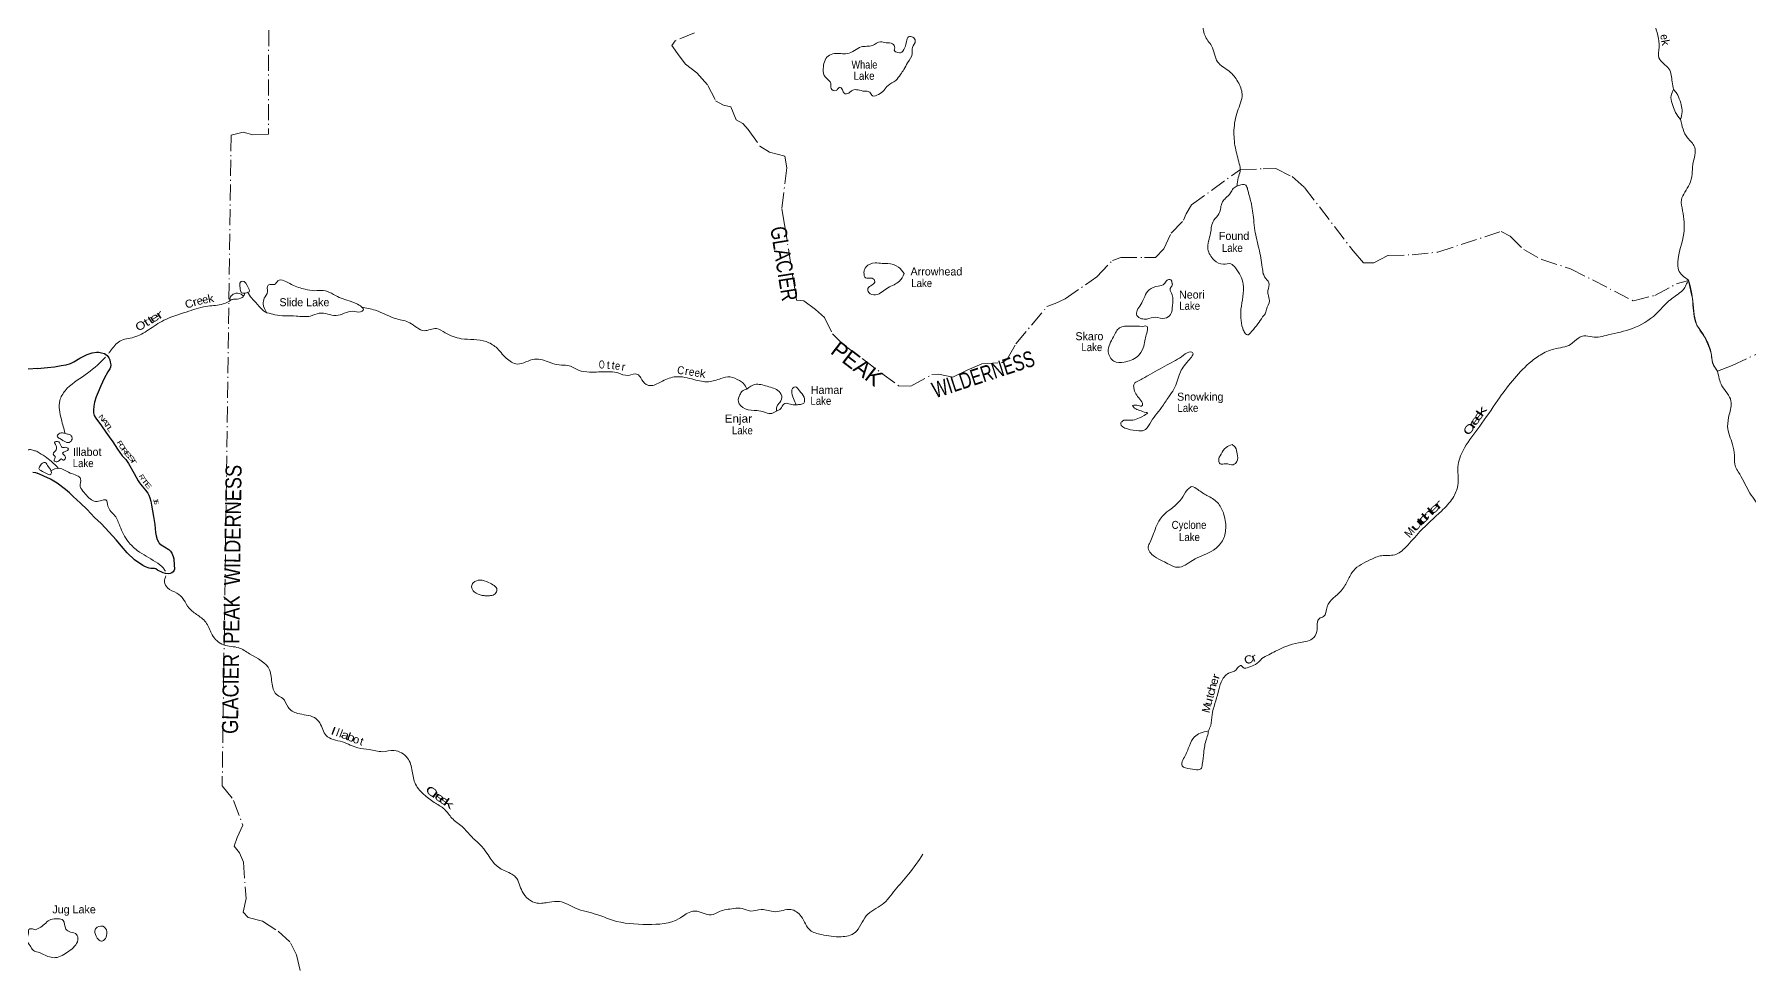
# Model space of a CAD drawing. Header units: feet. Extents: x -1048576 to 137166, y -268550 to 2097152.
# Drawn here: x -91916 to -49053, y 325535 to 348852 of the extents above; entities that cross this region are included whole.
import ezdxf
from ezdxf.enums import TextEntityAlignment as Align

# ---------------------------------------------------------------- set-up
doc = ezdxf.new("R2010")
doc.units = ezdxf.units.FT
doc.header["$LTSCALE"] = 80
doc.linetypes.add('DOT_DASHED', pattern=[7.7, 5, -1.2, 0.3, -1.2])
for name, color, linetype, lineweight in [('29', 7, 'Continuous', 25), ('39', 7, 'Continuous', 13), ('44', 7, 'DOT_DASHED', 13)]:
    doc.layers.add(name, color=color, linetype=linetype, lineweight=lineweight)
doc.layers.add('30', color=7, linetype='Continuous')
doc.layers.add('41', color=7, linetype='Continuous')

msp = doc.modelspace()

# ---------------------------------------------------------------- linework, layer by layer
at = {"layer": '29'}
for points in [[(-91832.23, 340505.72), (-91755.73, 340511.12), (-91588.71, 340524.86), (-91409.71, 340547.23), (-91249.27, 340575.72), (-91122.91, 340598.09), (-91011.04, 340630.63), (-90929.96, 340669.1), (-90780.37, 340760.5), (-90592.32, 340855.02), (-90469.99, 340897.09), (-90362.19, 340915.39), (-90301.17, 340911.33), (-90235.81, 340898.98), (-90158.79, 340874.71), (-90099.8, 340832), (-90055.02, 340771.31), (-90030.64, 340718.09), (-90019.19, 340663.31), (-90008.27, 340596.05), (-90016.08, 340537.9), (-90032.68, 340494.35), (-90077.42, 340419.09), (-90170.2, 340254.56), (-90253.25, 340072.61), (-90319.54, 339916.53), (-90372.36, 339792.61), (-90415.08, 339664.47), (-90430.87, 339563.44), (-90437.45, 339465.13), (-90434.72, 339399.79), (-90417.11, 339332.92), (-90381.43, 339261.05), (-90234.42, 339071.52), (-90131.09, 338913.38), (-90042.92, 338798.05), (-89951.32, 338675.92), (-89838.2, 338485.85), (-89721.48, 338322), (-89631.98, 338226.4), (-89594.98, 338178.78), (-89562.83, 338132.83), (-89418.28, 337877.36), (-89322.81, 337695.52), (-89288.46, 337643.78), (-89263.82, 337610.09), (-89137.21, 337462.25), (-89078.73, 337388.38), (-89052.29, 337341.59), (-89027.88, 337276.5), (-89005.5, 337187), (-88986.4, 337090.7), (-88940.58, 336806.59), (-88906.89, 336607.67), (-88887.38, 336407.07), (-88873.29, 336322.54), (-88844.99, 336234.22), (-88814.3, 336172.02), (-88793.96, 336139.48), (-88749.21, 336100.83), (-88659.48, 336049.84), (-88551.91, 335984.89), (-88526.28, 335959.7), (-88509.2, 335938.11), (-88478.69, 335891.32), (-88449.05, 335808.25), (-88433.94, 335746.91), (-88421.85, 335591.3), (-88416.01, 335496.15)], [(-91832.23, 340505.72), (-92070.09, 340484.02)], [(-91957.41, 337918.03), (-91890.54, 337902.63), (-91843.04, 337885.59)], [(-88416.06, 335494.13), (-88423.77, 335466.21), (-88446.15, 335427.57), (-88480.96, 335396.64), (-88525.48, 335380.78), (-88570.35, 335374.54), (-88635.31, 335380.78), (-88699.07, 335397.85), (-88836.74, 335469.9), (-88877.36, 335496.72), (-88916.67, 335506.2), (-88948.55, 335508.93), (-89003.57, 335504.25), (-89048.22, 335515.03), (-89139.75, 335549.61), (-89201.7, 335581.8), (-89412.48, 335722.32), (-89598.23, 335896.61), (-89739.77, 336061.74), (-89871.21, 336226.62), (-90046.49, 336416.83), (-90247.49, 336629.89), (-90415.59, 336781.51), (-90596.79, 336977.92), (-90764.71, 337137.62), (-90948.53, 337307.82), (-91035.47, 337396.5), (-91135.14, 337481.93), (-91348.78, 337636.86), (-91515.5, 337740.25), (-91676.19, 337817.55), (-91843.04, 337885.59)]]:
    msp.add_lwpolyline(points, dxfattribs=at)
at = {"layer": '39'}
for points in [[(-139726.18, 284721.75), (-139786.61, 284683.23), (-139865.18, 284636.58), (-139935.68, 284589.96), (-139981.99, 284555.51), (-140024.23, 284506.92), (-140030.24, 284490.75), (-140030.24, 284490.75), (-140086.75, 284492.64)], [(-61170.59, 358221.98), (-61266.28, 358094.45), (-61427.32, 357715.03), (-61624.19, 357471.24), (-61796.33, 357358.77), (-61893.89, 357201.49), (-61777.53, 356992.72), (-61758.12, 356786.4), (-61951.66, 356360.63), (-62152.59, 356112.81), (-62469.55, 355632.99), (-62546.95, 355467.53), (-62620.27, 355310.14), (-62717.8, 355162.97), (-62756.61, 355049.92), (-62709, 354823.25), (-62714.65, 354402.72), (-62554.08, 354133.09), (-62486.27, 353906.34), (-62453.13, 353594.82), (-62482.56, 352765.96), (-62413.14, 352434.06), (-62516.89, 352242.43), (-62552.12, 352010.07), (-62388.38, 351516), (-62373.81, 351099.42), (-62489.38, 350461), (-62807.55, 349667.78), (-62817.03, 349301.85), (-62732.55, 349208.47), (-62707.15, 348983.93), (-62591.1, 348692.26), (-62500.7, 348562.46), (-62348.7, 348165.5), (-62058.73, 347927.66), (-61841.56, 347667.9), (-61735.7, 347356.05), (-61850.45, 346929.93), (-61939.12, 346459.21), (-61904.46, 346016.26), (-61807, 345619.54), (-61785.5, 345431.4), (-61834.6, 345269.86), (-61857.61, 345063.73)], [(-50678.14, 354050.43), (-50975.69, 353625.91), (-51351.46, 353111.72), (-51561.89, 352557.84), (-51552.72, 352184.05), (-51593.33, 351901.55), (-51661.25, 351742.5), (-51644.91, 351253.5), (-51693.14, 350516.54), (-51703.74, 350197.45), (-51489.04, 349755.37), (-51415.32, 349112.4), (-51316.89, 348527.81), (-51321, 348263.21), (-51072.65, 347988.54), (-50990.36, 347664.67), (-50955.49, 347474.5)], [(-71215.37, 347434.12), (-71494.1, 347441.41), (-71563.01, 347383.08), (-71676.14, 347379.53), (-71722.27, 347466.68), (-71788.68, 347531.67), (-71851.53, 347471.29), (-71881.93, 347445.14), (-72006.96, 347500.28), (-72010.54, 347619.59), (-72147.3, 347777.9), (-72201.02, 347990.44), (-72082.65, 348307.36), (-71922.81, 348373.38), (-71603.65, 348371.98), (-71423.58, 348448.02), (-71257.59, 348538.28), (-70972.63, 348573.42), (-70772.29, 348667.57), (-70626.95, 348642.67), (-70471.51, 348615.7), (-70417.35, 348514.36), (-70427.69, 348453.75), (-70337.01, 348394.72), (-70268.34, 348392.39), (-70168.93, 348505.18), (-70111.56, 348715.21), (-70074.92, 348787.84), (-69963.85, 348779.26), (-69901.57, 348692.05), (-69972.91, 348524.54), (-69977.52, 348376.96), (-70093.58, 348136.86), (-70189.15, 347973.51), (-70272.45, 347848.51), (-70390.17, 347701.43), (-70582.56, 347574.9), (-70690.11, 347447.99), (-70819.76, 347351.51), (-70971.4, 347315.78), (-71041.75, 347407.07), (-71130.53, 347433.75), (-71215.37, 347434.12)], [(-50955.49, 347474.5), (-51019.69, 347275.02), (-50974.84, 347070.63), (-50903.48, 346896.34), (-50781.61, 346723.67)], [(-50781.61, 346723.67), (-50743.74, 346915.29), (-50762.54, 347093.21), (-50831.7, 347289.7), (-50875.45, 347376.91), (-50955.49, 347474.5)], [(-50781.61, 346723.67), (-50603.4, 346265.73), (-50431.41, 346044.18), (-50473.31, 345598.07), (-50493.37, 345359.85), (-50555.98, 345105.81), (-50759.07, 344713.49), (-50728.85, 344446.59), (-50701.01, 343878.72), (-50848.12, 343156.68), (-50831.43, 342966.66), (-50578.92, 342708.12)], [(-61857.61, 345063.73), (-61958.86, 344999.47), (-62027.96, 344888.57), (-62149.66, 344757.68), (-62226.77, 344667.03), (-62314.77, 344370.2), (-62442.65, 344209.01), (-62526.71, 343885.87), (-62588.85, 343485.8), (-62438.39, 343214.2), (-62202.44, 343110.04), (-62020.61, 343117.33), (-61901.82, 343015.71), (-61709.45, 342610.48), (-61764.38, 341981.91), (-61769.24, 341769.63), (-61721.76, 341508.59), (-61685.72, 341423.51), (-61601.19, 341342.26), (-61497.85, 341426.73), (-61341.57, 341618.13), (-61222.66, 341793.56)], [(-61857.61, 345063.73), (-61730.21, 345099.56), (-61645.44, 345080.99), (-61597.37, 344973.62), (-61513.74, 344657.83), (-61446.74, 344218.78), (-61415.44, 343953.77), (-61318.17, 343506.5), (-61231.34, 343030.82), (-61213.98, 342878.87)], [(-70182.44, 342874.19), (-70321.21, 343032.51), (-70591.53, 343126.71), (-70730.91, 343129.34), (-70904.59, 343140.21), (-71131.2, 343044.16), (-71184.27, 342898.81), (-71146.4, 342767.22), (-70976.76, 342756.36), (-70912.41, 342681.27), (-70979.4, 342594.62), (-71086.82, 342500.06), (-71067, 342400.9), (-70893.49, 342345.55), (-70585.78, 342520.1), (-70298.31, 342684.64), (-70182.44, 342874.19)], [(-86657.61, 342382.5), (-86744.38, 342405.12), (-86772.24, 342516.45), (-86763.59, 342664.01), (-86725.14, 342682.04), (-86562.18, 342509.46), (-86538.19, 342444.65), (-86657.61, 342382.49)], [(-86116.08, 341898.9), (-86196.04, 342117.62), (-86171.27, 342257.02), (-86089.81, 342426.51), (-86075.08, 342582.13), (-86032.6, 342598.12), (-85913.39, 342605.68), (-85830.24, 342690.24), (-85489.2, 342601.8), (-85144.23, 342483.01), (-84914.08, 342447.62), (-84695.9, 342452.73), (-84296.59, 342281.13), (-83872.98, 342125.6), (-83701.92, 341959.05), (-83762.66, 341922.93), (-83964.62, 341933.92), (-84377.12, 341826.55), (-84585.03, 341863.86), (-84795.04, 341882.98), (-85015.49, 341815.21), (-85375.06, 341812.74), (-85908.21, 341847.44), (-86093.87, 341894.76), (-86116.08, 341898.9)], [(-63484.96, 342634.47), (-63520.99, 342721.57), (-63609.92, 342707.8), (-63683, 342615.12), (-63830.66, 342563.2), (-64061.29, 342471.2), (-64169, 342303.86), (-64266.74, 342100.07), (-64362.25, 341950.87), (-64362.71, 341831.58), (-64253.95, 341748.2), (-64116.85, 341737.87)], [(-64118.65, 341737.5), (-63898.29, 341783.03), (-63668.1, 341757.76), (-63522.28, 341856.19), (-63476.99, 342078.4), (-63484.05, 342345.33), (-63536.03, 342487.09), (-63495.33, 342563.74), (-63479, 342608.15), (-63484.96, 342634.47)], [(-61241.09, 333260.76), (-60898.59, 333442.27), (-60327.23, 333651.91), (-59985.06, 333748.2), (-59866.39, 333937.16), (-59805.24, 334261.92), (-59705.91, 334305.58), (-59609.02, 334551.27), (-59258.38, 334952.53), (-59092.65, 335217.88), (-58955.44, 335453.15), (-58527, 335728.56), (-58253.49, 335827.41), (-57919.96, 335851.05), (-57645.73, 336040.8), (-57293.18, 336427.91), (-56755.78, 336942.85), (-56470.38, 337267.86), (-56346.69, 337582.02), (-56336.53, 338103.13), (-56177.66, 338522.06), (-55799.68, 339060.48), (-55348.09, 339709.42), (-54560.99, 340634.5), (-54284.61, 340840.39), (-53944.04, 340989.22), (-53528.98, 341105.14), (-53323.64, 341269.18), (-53200, 341320.73), (-52988.11, 341290.78), (-52591.74, 341342.2), (-51984.4, 341503.07), (-51395.7, 341862.06), (-51141.09, 342126.71), (-50840.22, 342364.73), (-50705.97, 342480.84), (-50644.55, 342583.38), (-50578.92, 342708.12)], [(-61214.63, 342884.52), (-61117.51, 342716.55), (-61064.41, 342647.21), (-61092.19, 342455.52), (-61086.92, 342354.47), (-61053.81, 342198.66), (-61126.18, 341979.18), (-61147.86, 341896.77), (-61222.66, 341793.56)], [(-50578.92, 342708.12), (-50481.55, 342246.76), (-50403.32, 341662.34), (-50168.04, 341268.58), (-50025.31, 340922.02), (-49953.21, 340586.11), (-49853.4, 340433.82)], [(-90058.38, 340885.04), (-90012.33, 340941.46), (-89783.13, 341187.13), (-89429.25, 341284.65), (-89062.92, 341469.05), (-88682.24, 341707.99), (-88117.86, 341913.77), (-87626.46, 342055.16), (-87248.52, 342104.05), (-87036.11, 342183.99)], [(-87034.58, 342185.54), (-87013.48, 342291.05), (-86924.29, 342371.54), (-86746.58, 342358.63), (-86694.26, 342305.83), (-86767.17, 342257.62), (-86916.75, 342231.99), (-86999.62, 342220.23), (-87036.18, 342183.96)], [(-86693.54, 342312.95), (-86671.93, 342336.06), (-86657.61, 342382.5)], [(-86592.18, 342414.82), (-86482.34, 342258.39), (-86381.75, 342152.81), (-86214.8, 341966.06), (-86116.08, 341898.9)], [(-83741.03, 342039.54), (-83394.88, 341957.7), (-82854.35, 341741), (-82533.52, 341646.59), (-82172.7, 341448.87), (-81867.48, 341500.1), (-81649.71, 341396.03), (-81248.3, 341248.68), (-80626.41, 341175.18), (-80378.49, 341032.56), (-80127.03, 340762.54), (-79844.79, 340615.72), (-79416.08, 340737.17), (-79026.54, 340650.54), (-78798.5, 340592.92), (-78588.47, 340579.86), (-78314.2, 340461.39), (-78045.72, 340413.7), (-77684.1, 340422.22), (-77336.77, 340392.39), (-77072.38, 340332.59), (-76846.04, 340357.88), (-76761.53, 340272.59), (-76630.86, 340106.22), (-76501.69, 340077.34), (-76220.48, 340189.33), (-75886.76, 340297.05), (-75432.52, 340228.33), (-75067.1, 340174.15), (-74757.74, 340251.65), (-74531.34, 340293.11), (-74295.35, 340201.09), (-74196.64, 340129.89), (-74108.31, 339987.97)], [(-64218.33, 341553.94), (-64539.47, 341565.46), (-64798.22, 341518.07), (-64952.59, 341296.34), (-65079.26, 340922.84), (-64938.78, 340683.63), (-64684.33, 340664.32), (-64352.51, 340802.37), (-64206.24, 341020.1), (-64167.18, 341195.83), (-64130.24, 341347.32), (-64099.29, 341517.02), (-64111.28, 341551.45), (-64218.33, 341553.94)], [(-91147.39, 338884.09), (-91238.99, 339230.24), (-91277.57, 339703.54), (-91145.33, 339949.63), (-90646.89, 340343.74), (-90172.65, 340750.08), (-90140.38, 340784.16)], [(-64476.38, 339579.65), (-64320.84, 339578.97), (-64238.05, 339572.54), (-64223.79, 339602.81), (-64291.96, 339736.55), (-64442.38, 340018.26), (-64435.95, 340115.29), (-64324.52, 340199.72), (-64083.63, 340332.1), (-63607.93, 340592.86), (-63200.97, 340835.73), (-63014.82, 340917.81), (-62978.5, 340905.52), (-63078.27, 340701.74), (-63291.6, 340381.19), (-63438.53, 339991.61), (-63568.56, 339796.05), (-63749.37, 339529.95), (-64043.82, 339124.84), (-64200.03, 338951.64), (-64315.18, 338950.13), (-64603.87, 338993.86), (-64769.01, 339126.01), (-64728.37, 339188.51), (-64552.53, 339214.02), (-64184.43, 339331.7), (-64103.38, 339398.06), (-64135.67, 339404.27), (-64301.11, 339457.57), (-64422.11, 339510.67), (-64476.38, 339579.65)], [(-49853.4, 340433.82), (-49747.15, 340073.4), (-49519.85, 339691.83), (-49562.93, 339352.79), (-49603.65, 339056.16), (-49481.94, 338606.73), (-49435.55, 338341.73), (-49427.24, 338113.4), (-49299.95, 337859.88), (-49045.04, 337393.25), (-48779.59, 336981.08), (-48677.72, 336578.27), (-48723.07, 336206.93), (-48804.02, 335932.83), (-48748.8, 335506.15), (-48766.43, 335063.88), (-48825.11, 334539.12), (-48869.37, 333794.04), (-48756.77, 333469.94), (-48541.53, 333096.54), (-48459.58, 332728.24), (-48544.86, 332417.81), (-48859.3, 331739.51), (-48780.58, 331474.26), (-48649.85, 331143.95), (-48644.83, 330756.05), (-48700.17, 330398.92), (-48697.93, 330170.63), (-48598.64, 329951.68), (-48630.81, 329459.02), (-48592.16, 328979.95), (-48524.71, 328567.32), (-48546.69, 328084.69), (-48559.05, 327797.93), (-48441.72, 327562.67), (-48381.56, 327249.08), (-48335.85, 326897.22), (-48462.15, 326508.33), (-48443.72, 326027.4), (-48385.2, 325762.31), (-48271.33, 325599.8), (-48137.48, 325408.86), (-48220.21, 325165.07), (-48362.84, 325010.65), (-48300.33, 324739.46), (-48226.64, 324349), (-48224.31, 324132.83), (-48286.85, 323886.87), (-48111.17, 323620.85), (-47693.07, 323096.37), (-47472.8, 322848.18), (-47308.64, 322659.02), (-47293.88, 322481.13), (-47124.87, 322136.38), (-46899.04, 321825.53), (-46784.93, 321693.32), (-46635.84, 321494.99)], [(-73383.25, 339426.73), (-73526.86, 339376.81), (-73674.18, 339413.85), (-73855.84, 339451.05), (-74156.65, 339496.85), (-74323.64, 339673.49), (-74286.6, 339849.24), (-74225.67, 339935.91), (-74108.31, 339987.97)], [(-74109.04, 339989.15), (-73911.92, 340104.37), (-73603.03, 340058.53), (-73306.59, 339927.83), (-73236.47, 339775.87), (-73319.9, 339618.53), (-73362.58, 339549.97), (-73372.9, 339493.4), (-73370.13, 339435.48)], [(-72875.57, 339598.38), (-72943.66, 339752.35), (-72989.37, 339946.65), (-72952.73, 340021.3), (-72902.13, 340047.36), (-72793.44, 339943.77), (-72680.92, 339787.59), (-72691.59, 339640.03), (-72723.99, 339617.93), (-72772.52, 339606.02), (-72875.57, 339598.38)], [(-73383.25, 339426.73), (-73265.79, 339505.07), (-73188.63, 339609.87), (-73131.97, 339633.88), (-72984.63, 339602.9), (-72875.57, 339598.38)], [(-93331.33, 338635.61), (-93247.41, 338616.44), (-93106.42, 338700.86), (-92952.04, 338742.57), (-92694.34, 338572.1), (-92550.51, 338476.49), (-92408.88, 338484.05), (-92298.72, 338427.47), (-92120.38, 338452.57), (-92035.04, 338477.32), (-91930.28, 338457.24), (-91842.94, 338430.1)], [(-91271.11, 338227.51), (-91352.11, 338175.29), (-91418.68, 338199.85), (-91404.33, 338254.38), (-91394.02, 338308.93), (-91432.3, 338335.38), (-91436.11, 338396.05), (-91373.21, 338468.57), (-91362.88, 338529.18), (-91390.85, 338608.16), (-91408.86, 338654.74), (-91334.02, 338680.7), (-91255.61, 338583.3), (-91213.39, 338530.54), (-91108.34, 338534.13), (-91064.07, 338487.43), (-91128.91, 338437.16), (-91211.93, 338384.96), (-91171.71, 338336.26), (-91139.64, 338271.41), (-91194.4, 338215.04), (-91248.72, 338244.8), (-91271.11, 338227.51)], [(-91147.5, 338884.5), (-91274.64, 338888.69), (-91345.62, 338814.19), (-91277.18, 338751.21), (-91018.94, 338669.2), (-90972.08, 338772.11), (-91006.17, 338836.96), (-91070.73, 338859.49), (-91149.99, 338884.58)], [(-91308.46, 338007.04), (-91492.83, 338185.65), (-91644.53, 338301.94), (-91842.94, 338430.1)], [(-61987.08, 338602.89), (-62135.15, 338534.14), (-62263.06, 338364.86), (-62320.25, 338199.31), (-62284.19, 338122.32), (-62144.8, 338123.73), (-61959.05, 338098.65), (-61863.8, 338179.11), (-61859.04, 338369.15), (-61906.88, 338535.16), (-61987.08, 338602.89)], [(-91756.42, 338096.2), (-91711.8, 338142.5), (-91643.08, 338154.33), (-91566.71, 338052.9), (-91490.54, 337898.9), (-91500.78, 337860.53), (-91660.19, 337905.71), (-91799.2, 338003.37), (-91756.42, 338096.2)], [(-91510.04, 337947.54), (-91294.16, 338011.26), (-91019.89, 337892.79), (-90759.88, 337744.04), (-90766.66, 337556.03), (-90674.31, 337408.03), (-90420.62, 337190.57), (-90269.1, 337195.97), (-90127.6, 337219.61), (-90079.71, 337067.75), (-89902.87, 336826.37), (-89776.62, 336562.96), (-89570.02, 336179.91), (-89342.61, 335958.52), (-88885.15, 335675.46), (-88691.84, 335514.88), (-88638.5, 335436.82)], [(-63151.47, 337414.42), (-63291.69, 337196.66), (-63786.32, 336741.88), (-63888.11, 336536.1), (-63967.68, 336330.21), (-64032.95, 336164.7), (-64081.89, 336045.62), (-63929.28, 335808.38), (-63713.58, 335692.19), (-63554.33, 335604.54), (-63346.53, 335536.91), (-62972.17, 335709.15), (-62452.03, 335967.69), (-62228.95, 336197.21), (-62144.91, 336514.28), (-62204.05, 336894.66), (-62354.55, 337156.15), (-62614.46, 337333.2), (-62844.17, 337481.81), (-62993.38, 337553.23), (-63076.41, 337499.01), (-63151.47, 337414.42)], [(-88627.68, 335328.16), (-88660.83, 335175.06), (-88586.67, 335023.09), (-88354.87, 334892.67), (-88185.79, 334734.22), (-88047.26, 334513.22), (-87831.78, 334340.41), (-87610.35, 334137.24), (-87472.08, 333847.5), (-87186.19, 333599.57), (-86806.71, 333525.11), (-86536.59, 333378.34), (-86037.16, 332977.83), (-85973.91, 332615.63), (-85843.66, 332340.07), (-85706.61, 332260.61), (-85576.14, 332043.69), (-85340.39, 331888.99), (-84916.59, 331781.99), (-84785.79, 331652.01), (-84625.4, 331335.89), (-84217.97, 331174.36), (-83830.69, 331029.1), (-83546.04, 330983.37), (-83216.97, 330931.38), (-82925.99, 330958.4), (-82591.38, 330772.94), (-82473.45, 330444.87), (-82391.87, 330121), (-82152.57, 329838.9), (-81892.74, 329643.65), (-81665.06, 329491.01), (-81482.08, 329271.84), (-81228.36, 329062.46), (-80976.88, 328794.46), (-80743.42, 328571.03), (-80282.95, 328019.04), (-79984.56, 327870.13), (-79891.91, 327796.93), (-79723.61, 327438.31), (-79357.08, 327147.56), (-79045.9, 327172.48), (-78791.32, 327187.54), (-78396.03, 327022.02), (-77859.31, 326863.98), (-77472.01, 326722.76), (-76593.71, 326615.78), (-75803.32, 326761.93), (-75513.8, 326932.52), (-75402.63, 326950.23), (-75003.04, 326853.44), (-74794.66, 326935.42), (-74444.9, 327012.74), (-74226.73, 327015.83), (-74022.95, 326950.23), (-73750.1, 326989.47), (-73406.91, 326933.37), (-73012.8, 326988.25), (-72752.88, 326815.24), (-72532, 326468.52), (-72249.6, 326364.16), (-71754.91, 326307.4), (-71409.09, 326411.02), (-71126.7, 326830.34), (-70733.74, 327111.68), (-70407.12, 327476.21), (-70072.31, 327869.01), (-69710.83, 328366.84)], [(-80722.88, 334836.38), (-80923.08, 334924.7), (-80989.24, 335054.39), (-80948.46, 335153.29), (-80778.53, 335217.24), (-80564.65, 335155.64), (-80357.29, 334972.76), (-80400.08, 334875.9), (-80513.38, 334829.89), (-80634.59, 334826.38), (-80722.88, 334836.38)], [(-61241.09, 333260.76), (-61404.49, 333110.15), (-61566.35, 333044.14), (-61713.85, 333034.68), (-61756.09, 333081.37), (-61802.59, 333071.46), (-61887.8, 332974.78), (-62075.99, 332888.67), (-62260.65, 332669.09), (-62334.35, 332414.65), (-62483.98, 331849.17), (-62521.34, 331588.51), (-62578.43, 331449.25)], [(-62578.43, 331449.25), (-62784.69, 331393.54), (-62924.43, 331301.14), (-63052.53, 331081.32), (-63176.85, 330794.75), (-63244.1, 330641.38), (-63232.24, 330574.6), (-63149.59, 330527.74), (-62917.45, 330486.28), (-62769.94, 330499.78), (-62731.12, 330612.84), (-62695.65, 330907.89), (-62629.71, 331247.28), (-62586.77, 331382.56), (-62578.61, 331449.2)], [(-91890.83, 326484.37), (-91754.85, 326546.38), (-91503.63, 326739.38), (-91327.83, 326754.78), (-91196.67, 326717.81), (-91126.81, 326499.13), (-91009.93, 326425.83), (-90860.68, 326364.52), (-90830.9, 326228.92), (-90910.29, 326069.53), (-91064.31, 325938.79), (-91384.06, 325786.53), (-91684.75, 325864.68), (-91757.33, 325901.39), (-91893.53, 325937.92)], [(-91890.83, 326484.37), (-91993.53, 326506.44), (-92050.47, 326487.25), (-92059.5, 326434.83), (-92088.21, 326299.85), (-92097.85, 326213.06), (-92041.03, 326112.95), (-91970.36, 325996.4), (-91893.53, 325937.92)], [(-90343.29, 326273.86), (-90401.18, 326456.09), (-90348.31, 326544.82), (-90162.46, 326548.05), (-90104.5, 326386.04), (-90167.72, 326228.61), (-90238.55, 326196.57), (-90343.29, 326273.86)]]:
    msp.add_spline(points, degree=3, dxfattribs=at)
at = {"layer": '44'}
for points in [[(-86053.44, 352039.43), (-86064.59, 346354.71), (-86456.32, 346341), (-86698.59, 346405.94), (-86997.47, 346331.51), (-87222.32, 330081.87), (-86935.79, 329715.77), (-86709.98, 329095.11), (-86845.43, 328786.06), (-86926.32, 328573.96), (-86789.1, 328404.05), (-86692.31, 328169.52), (-86622.13, 327262.07), (-86695, 326924.66), (-86575.94, 326787.11), (-86212.53, 326699.8), (-85827, 326448.78), (-85514.18, 326159.44), (-85364.92, 325858.16), (-85272.26, 325449.84)], [(-75420.01, 348893.05), (-75906.74, 348691.51), (-75989.6, 348570.35), (-75801.95, 348317.53), (-75644.56, 348107.18), (-75359.97, 347892.65), (-75087.55, 347577.08), (-74891.9, 347192.9), (-74694.07, 347085.57), (-74512.37, 347036.86), (-74375.24, 346719.43), (-74211.73, 346622.24), (-74074.51, 346474.56), (-73783.97, 346059.96), (-73541.75, 345908.12), (-73166.23, 345804.63), (-73111.87, 345515.58), (-73237.61, 344491.14), (-73171.19, 344103.05), (-72867.31, 342211.17), (-72689.63, 342194.8), (-72394.95, 341974.19), (-72168.9, 341779.93), (-71969.23, 341367.45), (-71725.04, 341120.63), (-71230.53, 340750.25), (-70320.24, 340072.23), (-70017.36, 340065.82), (-69486.16, 340350.17), (-69320.58, 340362.11), (-68961.2, 340286.93), (-68603.71, 340458.3), (-68240.17, 340619.56), (-67727.27, 340651.32), (-67604.06, 340734.03), (-67391.83, 341117.76), (-66611.92, 342048.51), (-66407.93, 342129.11), (-66153.45, 342246.04), (-65363.65, 342792.8), (-64977.76, 343198.57), (-64765.7, 343275.12), (-64176.09, 343278.5), (-63903.5, 343280.21), (-63695.41, 343490.15), (-63505.39, 343888.05), (-63198.3, 344211.04), (-63137.64, 344366.58), (-62998.19, 344588.72), (-61780.13, 345478.55), (-61207.58, 345490.14)], [(-61207.58, 345490.14), (-60893.7, 345496.85), (-60488.91, 345298.1), (-60180.39, 345027.91), (-58964.79, 343444.18), (-58700.44, 343147.39), (-58448.31, 343141.3), (-58086.67, 343325.89), (-57485.84, 343342.73), (-56845.06, 343412.39), (-55265.77, 343925.62), (-55041.04, 343806.23), (-54693.75, 343473.74), (-54250.28, 343226.83), (-53530.66, 342996.22), (-51957.79, 342190.75), (-51422.39, 342330.26), (-50859.92, 342627.5), (-50636.49, 342683.78), (-50580.42, 342705.27)], [(-50580.42, 342705.27), (-50471.65, 342193.34), (-50437.26, 341848.44), (-50410.65, 341690.56), (-50373.7, 341586.45), (-50208.61, 341341.2), (-50151.12, 341231.83), (-50059.39, 341014.16), (-50015.29, 340887.13), (-49981.32, 340648.02), (-49954, 340587.33), (-49853.4, 340433.82)], [(-49853.4, 340433.82), (-49493.66, 340576.46), (-48667.7, 340966.64)]]:
    msp.add_lwpolyline(points, dxfattribs=at)

# ---------------------------------------------------------------- texts
at = {"layer": '30'}
for s, rotation, width, p in [('N', 307.799, 1.45, (-90271.56, 339233.61)), ('A', 306.612, 1.6, (-90196.36, 339133.8)), ('T', 304.183, 1.65, (-90140.61, 339053.16)), ('L', 303.161, 1.65, (-90073.96, 338953.91)), ('F', 300.759, 1.45, (-89826.04, 338602.3)), ('O', 302.38, 1.25, (-89773.78, 338517.67)), ('R', 304.059, 1.35, (-89708.54, 338417.28)), ('E', 309.725, 1.65, (-89621.73, 338315.88)), ('S', 313.112, 1.75, (-89537.57, 338225.44)), ('T', 304.979, 1.7, (-89492.24, 338150.6)), ('R', 297.7, 1.2, (-89278.28, 337760.79)), ('T', 306.181, 1.7, (-89201.9, 337643.99)), ('E', 310.577, 1.65, (-89115.02, 337540.48)), ('6', 281.218, 1.1, (-88925.42, 337143.08))]:
    msp.add_text(s, height=120, rotation=rotation, dxfattribs=dict(at, width=width)).set_placement(p, align=Align.CENTER)
msp.add_text('1', height=120, rotation=284.039, dxfattribs=at).set_placement((-88934.01, 337189.65), align=Align.CENTER)
at = {"layer": '41'}
for s, rotation, width, p in [('e', 279.643, 0.95, (-51276.19, 348768.21)), ('k', 279.643, 1.1, (-51253.49, 348628.19)), ('C', 16.97, 1.05, (-88020.57, 342027.1)), ('r', 16.97, 1.25, (-87876, 342071.22)), ('e', 15.132, 1.05, (-87758.44, 342103.12)), ('k', 10.988, 1.1, (-87489.3, 342155.64)), ('O', 27.782, 1.2, (-89216.71, 341486.1)), ('t', 31.846, 1.45, (-89063.41, 341571.78)), ('t', 33.369, 1.5, (-88961, 341637.05)), ('e', 30.369, 1.5, (-88865.87, 341693.83)), ('r', 33.921, 1.8, (-88732.24, 341770.95)), ('O', 0.776, 0.7, (-77735.16, 340504.21)), ('e', 353.978, 0.85, (-77350.34, 340474.27)), ('C', 351.66, 0.9, (-75776.76, 340361.79)), ('e', 351.135, 0.9, (-75504.28, 340323.16)), ('e', 351.303, 0.9, (-75363.1, 340298.65)), ('k', 351.303, 1.05, (-75229.23, 340278.17)), ('k', 55.176, 1.85, (-55675.24, 339379.44)), ('C', 54.913, 1.45, (-55991.12, 338927.13)), ('r', 54.913, 1.85, (-55904.22, 339050.83)), ('e', 54.913, 1.65, (-55833.78, 339151.69)), ('e', 55.176, 1.65, (-55752.58, 339268.27)), ('h', 43.83, 2.1, (-57032.29, 336789.26)), ('l', 43.725, 1.8, (-56952.55, 336870.05)), ('e', 43.725, 2, (-56875.73, 336937.03)), ('r', 43.725, 2.2, (-56770.33, 337036.05)), ('u', 46.453, 2.15, (-57311.22, 336525.05)), ('t', 43.83, 1.95, (-57214.05, 336614.76)), ('c', 43.83, 2.25, (-57135.11, 336690.55)), ('C', 22.157, 1.15, (-61536.14, 333142.13)), ('r', 22.65, 1.4, (-61404.56, 333192.26)), ('e', 73.185, 1.1, (-62347.42, 332658.53)), ('r', 71.805, 1.3, (-62299.9, 332783.89)), ('u', 75.399, 1.2, (-62486.71, 332157.89)), ('h', 74.509, 1.15, (-62390.99, 332522.58)), ('c', 74.959, 1.2, (-62424.75, 332390.33)), ('I', 339.232, 1.45, (-84475.76, 331359.92)), ('a', 339.893, 1.3, (-84178.57, 331253.06)), ('b', 338.9, 1.3, (-84037.33, 331195.93)), ('o', 344.5, 1.05, (-83896.1, 331141.6)), ('C', 319.787, 1.6, (-82048.97, 329856.08)), ('r', 322.322, 1.95, (-81935.99, 329772.72)), ('e', 323.835, 1.7, (-81838.74, 329707.24)), ('e', 326.649, 1.6, (-81730.5, 329632.64)), ('k', 325.674, 1.85, (-81615.54, 329554.07))]:
    msp.add_text(s, height=200, rotation=rotation, dxfattribs=dict(at, width=width)).set_placement(p, align=Align.CENTER)
for s, width, p in [('Whale', 0.85, (-71496.11, 347996.27)), ('Lake', 0.9, (-71443.45, 347715.35)), ('Lake', 0.9, (-62242.07, 343418.01)), ('Lake', 0.9, (-70004.23, 342537.86)), ('Lake', 0.9, (-63308.32, 341969.44)), ('Lake', 0.9, (-65752.37, 340937.89)), ('Lake', 0.9, (-72522.87, 339596.87)), ('Lake', 0.9, (-63352.2, 339419.09)), ('Enjar', 1.1, (-74668.54, 339153.52)), ('Lake', 0.9, (-74484.24, 338859.41)), ('Lake', 0.9, (-90956.56, 338039.64)), ('Cyclone', 0.9, (-63497.21, 336496.66)), ('Lake', 0.9, (-63312.7, 336192.76))]:
    msp.add_text(s, height=200, dxfattribs=dict(at, width=width)).set_placement(p)
for s, p in [('Found', (-62316.66, 343716.49)), ('Arrowhead', (-70021.78, 342827.57)), ('Slide Lake', (-85791.98, 342059.43)), ('Neori', (-63312.71, 342250.39)), ('Skaro', (-65901.56, 341210.04)), ('Hamar', (-72514.1, 339869.01)), ('Snowking', (-63360.98, 339700.03)), ('Illabot', (-90952.17, 338320.57)), ('Jug Lake', (-91465.47, 326892.18))]:
    msp.add_text(s, height=200, dxfattribs=at).set_placement(p)
for s, rotation, p in [('e', 11.657, (-87627.64, 342132.09)), ('t', 357.206, (-77577.78, 340496.2)), ('t', 354.978, (-77459.76, 340485.25)), ('r', 351.731, (-77209.04, 340446.48)), ('r', 351.135, (-75625.57, 340339.4)), ('M', 48.461, (-57481.24, 336343.16)), ('t', 74.959, (-62450.95, 332289.01)), ('M', 75.399, (-62528.98, 331993.79)), ('l', 339.232, (-84366.87, 331320.58)), ('l', 338.893, (-84285.54, 331290.53)), ('t', 342.247, (-83764.36, 331092.96))]:
    msp.add_text(s, height=200, rotation=rotation, dxfattribs=at).set_placement(p, align=Align.CENTER)
at = {"layer": '44'}
for s, rotation, width, p in [('GLACIER', 279.125, 0.8, (-73527.39, 344019.22)), ('WILDERNESS', 18.16, 0.75, (-69401.76, 339756.8)), ('GLACIER  PEAK  WILDERNESS', 89.207, 0.85, (-86828.66, 331373.53))]:
    msp.add_text(s, height=400, rotation=rotation, dxfattribs=dict(at, width=width)).set_placement(p)
msp.add_text('PEAK', height=400, rotation=322.693, dxfattribs=at).set_placement((-72047.15, 340897.4))

doc.saveas('drawing.dxf')
